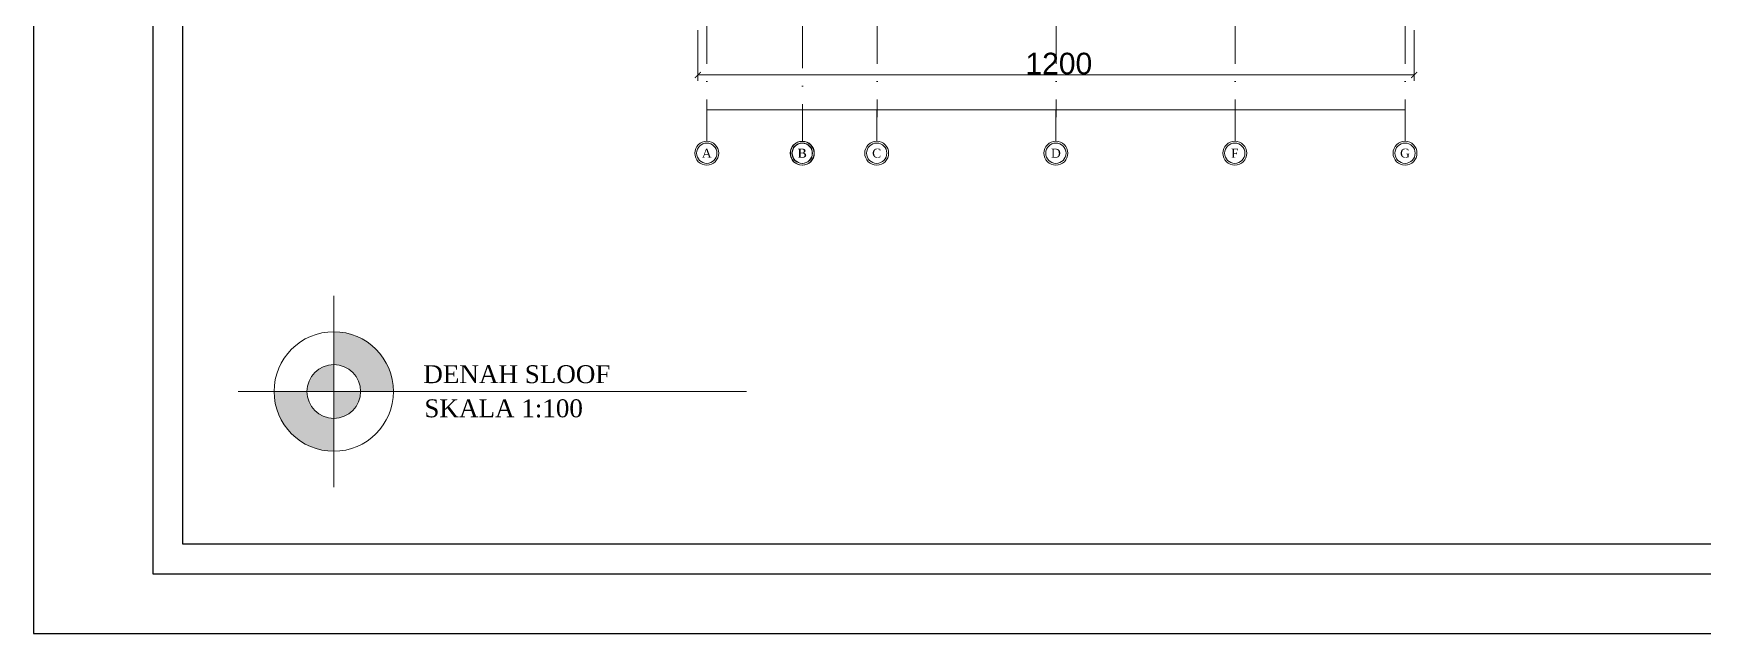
# Model space of a CAD drawing. Header units: millimetres. Extents: x -12161372 to 46643, y -9506984 to 15358.
# Drawn here: x 20576 to 23374, y 4158 to 5162 of the extents above; entities that cross this region are included whole.
import ezdxf

# ---------------------------------------------------------------- set-up
doc = ezdxf.new("R2010")
doc.units = ezdxf.units.MM
doc.linetypes.add('ACAD_ISO10W100', pattern=[18, 12, -3, 0, -3])
doc.layers.add('dimensi', color=50, linetype='Continuous', lineweight=5)
doc.layers.add('teks', color=255, linetype='Continuous', lineweight=5)
doc.styles.get("Standard").update_dxf_attribs({"font": 'arial.ttf'})
doc.styles.add('teks2', font='times.ttf', dxfattribs={"height": 15})
doc.dimstyles.new('ISO-25', dxfattribs={"dimtxt": 4.5, "dimasz": 10, "dimexe": 10, "dimexo": 10, "dimtad": 1, "dimtxsty": 'Standard', "dimblk": 'ARCHTICK', "dimcen": 2.5, "dimclrt": 256, "dimadec": 0, "dimazin": 0, "dimtfac": 1, "dimtmove": 0, "dimatfit": 3, "dimfxl": 75, "dimfxlon": 1, "dimtfillclr": 256, "dimlwd": -1, "dimlwe": -1, "dimarcsym": 0})

# ---------------------------------------------------------------- blocks, each defined once
blk = doc.blocks.new('_ArchTick')
at = {"color": 0, "linetype": 'ByBlock', "const_width": 0.15}
blk.add_lwpolyline([(-0.5, -0.5), (0.5, 0.5)], dxfattribs=at)
blk = doc.blocks.new('*D223')
at = {"layer": 'Defpoints', "color": 0, "ltscale": 10, "transparency": 16777216}
for p in [(21688.8, 5291.8), (22888.8, 5291.8), (22888.8, 5092.5)]:
    blk.add_point(p, dxfattribs=at)
at = {"layer": 'dimensi', "color": 0, "ltscale": 10, "transparency": 16777216}
for p, q in [((21688.8, 5167.5), (21688.8, 5082.5)), ((22888.8, 5167.5), (22888.8, 5082.5)), ((21688.8, 5092.5), (22888.8, 5092.5))]:
    blk.add_line(p, q, dxfattribs=at)
at = {"layer": 'dimensi', "color": 0, "ltscale": 10, "transparency": 16777216, "xscale": 10, "yscale": 10, "zscale": 10, "rotation": 180}
blk.add_blockref('_ArchTick', (21688.8, 5092.5), dxfattribs=at)
at = {"layer": 'dimensi', "color": 0, "ltscale": 10, "transparency": 16777216, "xscale": 10, "yscale": 10, "zscale": 10}
blk.add_blockref('_ArchTick', (22888.8, 5092.5), dxfattribs=at)
at = {"layer": 'dimensi', "ltscale": 10, "transparency": 16777216, "insert": (22293.6, 5111.5), "char_height": 4.5, "attachment_point": 5}
blk.add_mtext('{\\H8x;1200}', dxfattribs=at)

msp = doc.modelspace()

# ---------------------------------------------------------------- hatches: boundary and pattern name
at = {"lineweight": 13}
h = msp.add_hatch(color=7, dxfattribs=at)
h.paths.add_polyline_path([(21079.072, 4562.695), (21079.072, 4607.695, 0.41421356), (21034.072, 4562.695)])
h.paths.add_polyline_path([(21124.072, 4562.695), (21079.072, 4562.695), (21079.072, 4517.695, 0.41421356)])
h.paths.add_polyline_path([(21124.072, 4562.695), (21179.072, 4562.695, 0.41421356), (21079.072, 4662.695), (21079.072, 4607.695, -0.41421356)])
h.paths.add_polyline_path([(21034.072, 4562.695), (20979.072, 4562.695, 0.41421356), (21079.072, 4462.695), (21079.072, 4517.695, -0.41421356)])

# ---------------------------------------------------------------- linework, layer by layer
at = {"color": 7, "lineweight": 13}
for p, q in [((21079.072, 4662.695), (21079.072, 4722.695)), ((21079.072, 4662.695), (21079.072, 4462.695)), ((20979.072, 4562.695), (20919.072, 4562.695)), ((20979.072, 4562.695), (21179.072, 4562.695)), ((21179.072, 4562.695), (21239.072, 4562.695)), ((21079.072, 4462.695), (21079.072, 4402.695))]:
    msp.add_line(p, q, dxfattribs=at)
at = {"color": 0, "lineweight": 13}
msp.add_line((21179.072, 4562.695), (21573.608, 4562.695), dxfattribs=at)
at = {"lineweight": 13}
msp.add_line((21573.608, 4562.695), (21770.277, 4562.695), dxfattribs=at)
for points in [[(20575.942, 4157.522), (24775.942, 4157.522), (24775.942, 7127.522), (20575.942, 7127.522)], [(20775.942, 4257.522), (24675.942, 4257.522), (24675.942, 7027.522), (20775.942, 7027.522)], [(20825.942, 4307.522), (24075.942, 4307.522), (24075.942, 6977.522), (20825.942, 6977.522)]]:
    msp.add_lwpolyline(points, close=True)
at = {"color": 7, "lineweight": 13}
for radius in [100, 45]:
    msp.add_circle((21079.072, 4562.695), radius, dxfattribs=at)
at = {"layer": 'teks', "linetype": 'ACAD_ISO10W100', "lineweight": 0, "ltscale": 10, "transparency": 33554687}
for p, q in [((21703.825, 6492.081), (21703.825, 5034.018)), ((21988.964, 6492.081), (21989.249, 5022.082)), ((22288.683, 6492.081), (22288.967, 5022.082)), ((22588.107, 6492.081), (22588.825, 5023.223)), ((22873.54, 6492.081), (22873.81, 5034.018)), ((21863.972, 6484.573), (21863.972, 5027.135))]:
    msp.add_line(p, q, dxfattribs=at)
at = {"layer": 'teks', "ltscale": 10}
msp.add_line((22873.454, 5034.018), (21703.825, 5034.018), dxfattribs=at)
msp.add_line((22873.454, 5034.018), (21703.825, 5034.018), dxfattribs=at)
at = {"layer": 'teks', "ltscale": 0.8}
for p, q in [((21703.825, 5034.018), (21703.825, 4981.559)), ((21863.969, 5033.897), (21863.969, 4981.438)), ((21988.964, 5034.018), (21988.964, 4981.559)), ((22288.639, 5034.018), (22288.639, 4981.559)), ((22588.804, 5034.018), (22588.804, 4981.559)), ((22873.454, 5034.018), (22873.454, 4981.559))]:
    msp.add_line(p, q, dxfattribs=at)
at = {"layer": 'teks'}
for centre, radius in [((21703.825, 4961.559), 20), ((21863.481, 4961.438), 20), ((21863.96, 4961.559), 20), ((21988.475, 4961.559), 20), ((22288.639, 4961.559), 20), ((22588.315, 4961.559), 20), ((22873.454, 4961.559), 20), ((21703.825, 4961.559), 17), ((21863.481, 4961.438), 17), ((21863.96, 4961.559), 17), ((21988.475, 4961.559), 17), ((22288.639, 4961.559), 17), ((22588.315, 4961.559), 17), ((22873.454, 4961.559), 17)]:
    msp.add_circle(centre, radius, dxfattribs=at)

# ---------------------------------------------------------------- texts
at = {"color": 0, "lineweight": 13, "char_height": 30}
for s, insert, width, attachment_point in [('{\\fTimes New Roman|b0|i0|c0|p18;DENAH SLOOF}', (21229.044, 4591.471), 736.49889, 4), ('{\\fTimes New Roman|b0|i0|c0|p18;SKALA 1:100}', (21230.765, 4549.578), 291.31255, 1)]:
    msp.add_mtext(s, dxfattribs=dict(at, insert=insert, width=width, attachment_point=attachment_point))
at = {"layer": 'teks', "char_height": 15, "attachment_point": 5, "style": 'teks2'}
for s, insert in [('A', (21703.825, 4961.559)), ('B', (21863.481, 4961.438)), ('B', (21863.96, 4961.559)), ('C', (21988.475, 4961.559)), ('D', (22288.639, 4961.559)), ('F', (22588.315, 4961.559)), ('G', (22873.454, 4961.559))]:
    msp.add_mtext_dynamic_manual_height_columns(s, width=35.65071, gutter_width=15, heights=[0], dxfattribs=dict(at, insert=insert))

# ---------------------------------------------------------------- dimensions: what is measured, and where the dimension line sits
at = {"layer": 'dimensi', "ltscale": 10}
dim = msp.add_linear_dim(base=(22888.825, 5092.521), p1=(21688.825, 5291.755), p2=(22888.825, 5291.755), text='{\\H8x;<>}', dimstyle='ISO-25', dxfattribs=at)
dim.commit()
dim.dimension.update_dxf_attribs({"geometry": '*D223', "text_midpoint": (22293.57, 5092.521), "dimtype": 160})

doc.saveas('drawing.dxf')
